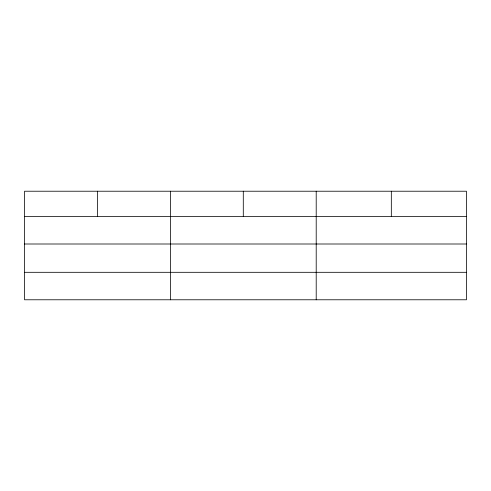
<?xml version="1.0" encoding="UTF-8"?>
<svg xmlns="http://www.w3.org/2000/svg" width="491" height="491" viewBox="0 0 491 491"><rect width="100%" height="100%" fill="white"/><g stroke="black" fill="none" stroke-linecap="round" stroke-linejoin="round"><path stroke-width="0.74" d="M466.45 244.002L466.45 191.22L24.55 191.22L24.55 299.78L466.45 299.78L466.45 244.002L24.55 244.002M24.55 216.525L466.45 216.525M24.55 272.309L466.45 272.309M391.327 191.22L391.327 216.525M316.204 191.22L316.204 299.78M243.29 191.22L243.29 216.525M170.377 191.22L170.377 299.78M97.464 191.22L97.464 216.525"/></g></svg>
